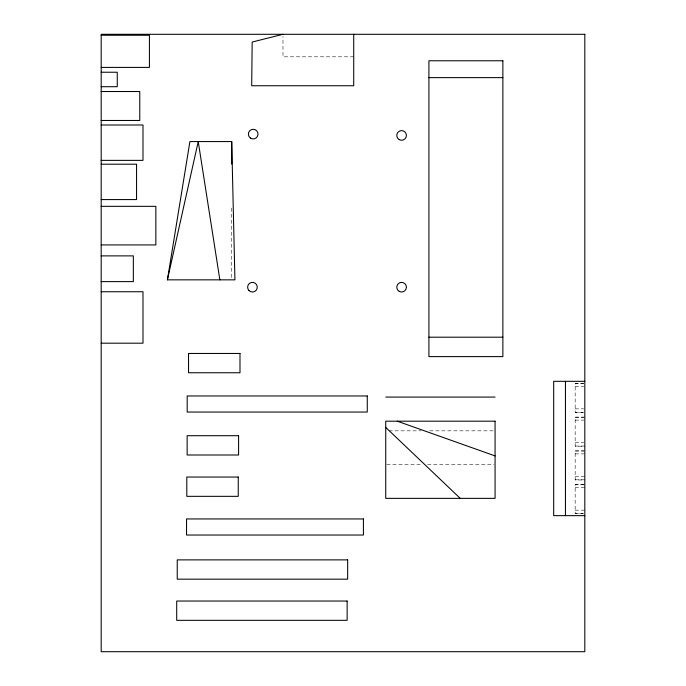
<?xml version="1.0" encoding="UTF-8"?>
<svg xmlns="http://www.w3.org/2000/svg" width="686" height="686" viewBox="0 0 686 686"><rect width="100%" height="100%" fill="white"/><g stroke="black" fill="none" stroke-linecap="round" stroke-linejoin="round"><path stroke-width="0.51" stroke-dasharray="3.43 2.57" d="M353.727 56.809L282.984 56.809L282.984 36.444M583.743 383.337L575.168 383.337L575.168 412.449L583.743 412.449M575.168 383.508L583.743 383.508M575.168 386.347L583.743 386.347M575.168 408.865L583.743 408.856M575.168 412.277L583.743 412.277M584.815 417.097L575.168 417.097L575.168 446.209L584.815 446.209M575.168 417.268L583.743 417.268M575.168 420.115L583.743 420.106M388.953 430.834L421.11 430.834M429.685 430.834L493.997 430.834M575.168 442.624L583.743 442.616M575.168 446.037L584.815 446.037M584.815 450.865L575.168 450.865L575.168 479.977L584.815 479.977M575.168 451.036L583.743 451.036M575.168 453.875L584.815 453.875M386.81 464.602L422.182 464.602M427.541 464.602L493.997 464.602M575.168 476.393L584.815 476.384M575.168 479.806L584.815 479.806M583.743 484.625L575.168 484.625L575.168 513.737L584.815 513.737M575.168 484.796L584.815 484.796M575.168 487.635L584.815 487.643M575.168 510.152L584.815 510.152M575.168 513.565L583.743 513.565M231.714 208.03L231.714 278.773"/><path stroke-width="1.03" d="M167.401 279.845L189.911 141.573L231.714 141.573L234.929 279.845L167.401 279.845L198.228 141.573L219.863 279.845M282.984 34.3L252.174 42.043L251.702 85.75L353.727 85.75L353.727 34.3M101.185 35.252L149.419 35.252L149.419 67.408L101.185 67.408M101.185 72.236L117.263 72.236L117.263 86.702L101.185 86.702M428.913 77.629L502.872 77.629M101.185 91.53L139.773 91.53L139.773 120.47L101.185 120.47M101.185 124.998L142.988 124.998L142.988 160.37L101.185 160.37M101.185 164.203L136.557 164.203L136.557 199.575L101.185 199.575M101.185 206.34L155.851 206.34L155.851 244.928L101.185 244.928M101.185 255.887L133.341 255.887L133.341 281.612L101.185 281.612M101.185 291.739L142.988 291.739L142.988 343.189L101.185 343.189M428.913 337.195L502.872 337.195M584.815 381.322L553.688 381.322L553.688 515.64L584.815 515.64M385.738 397.074L495.069 397.074M397.297 421.187L495.069 455.907M385.738 427.412L460.229 498.362M565.444 381.322L565.444 515.64M231.714 141.573L231.714 164.083M584.815 34.3L101.185 34.3L101.185 651.7L584.815 651.7L584.815 34.3M502.872 60.771L428.913 60.771L428.913 356.609L502.872 356.609L502.872 60.771M239.989 353.462L188.539 353.462L188.539 372.755L239.989 372.755L239.989 353.462M367.267 395.968L187.192 395.968L187.192 412.046L367.267 412.046L367.267 395.968M495.069 421.187L385.738 421.187L385.738 498.362L495.069 498.362L495.069 421.187M238.591 435.704L187.141 435.704L187.141 454.998L238.591 454.998L238.591 435.704M238.248 477.044L186.798 477.044L186.798 496.338L238.248 496.338L238.248 477.044M363.409 518.95L186.549 518.95L186.549 535.029L363.409 535.029L363.409 518.95M347.665 559.879L177.237 559.879L177.237 579.173L347.665 579.173L347.665 559.879M347.133 601.039L176.705 601.039L176.705 620.333L347.133 620.333L347.133 601.039M249.035 290.607A4.819 4.819 0 0 0 257.104 288.446A4.819 4.819 0 0 0 251.196 282.538A4.819 4.819 0 0 0 249.035 290.607M399.183 139.601A4.819 4.819 0 0 0 406.412 135.425A4.819 4.819 0 0 0 399.183 131.249A4.819 4.819 0 0 0 399.183 139.601M399.183 291.37A4.819 4.819 0 0 0 406.412 287.194A4.819 4.819 0 0 0 399.183 283.018A4.819 4.819 0 0 0 399.183 291.37M250.399 138.04A4.819 4.819 0 0 0 258.005 134.585A4.819 4.819 0 0 0 251.205 129.731A4.819 4.819 0 0 0 250.399 138.04"/></g></svg>
